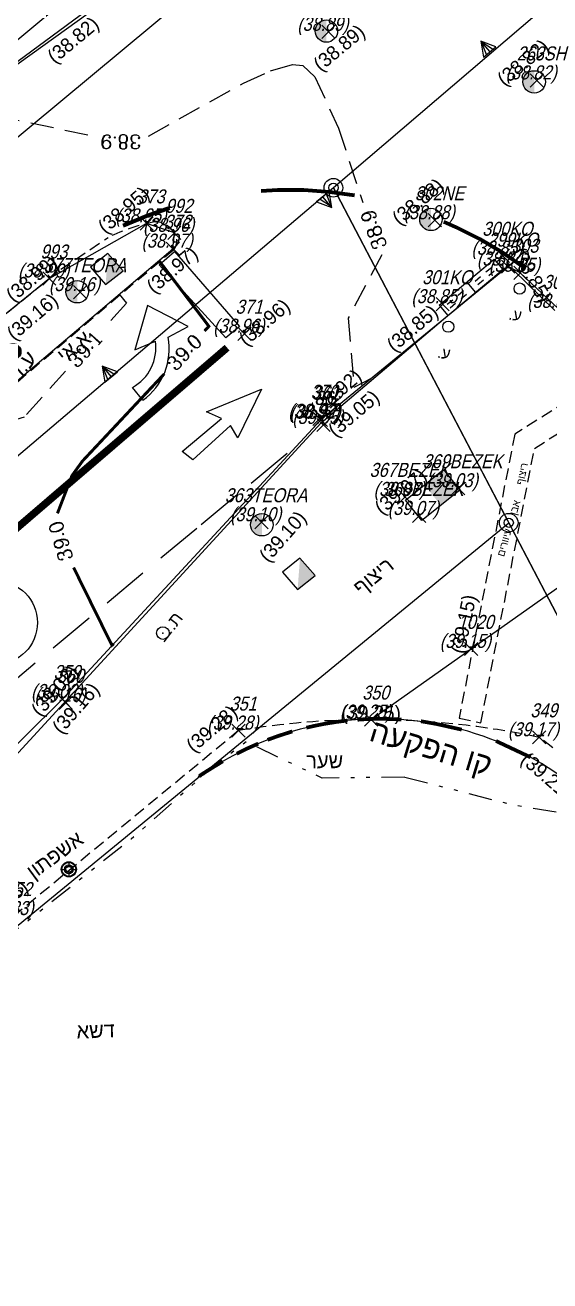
# Model space of a CAD drawing. Extents: x 190024 to 190266, y 665223 to 665488.
# Drawn here: x 190127.13 to 190141.16, y 665340.67 to 665374.28 of the extents above; entities that cross this region are included whole.
import ezdxf
from ezdxf.enums import TextEntityAlignment as Align

# ---------------------------------------------------------------- set-up
doc = ezdxf.new("R2010")
doc.units = 0
doc.header["$LTSCALE"] = 1.25
for name, pattern in [('dash2', [4, 2, -2]), ('DASHED', [0.75, 0.5, -0.25]), ('DASHEDX2', [1.5, 1, -0.5]), ('DIVIDE', [1.25, 0.5, -0.25, 0, -0.25, 0, -0.25]), ('HIDDEN', [0.375, 0.25, -0.125])]:
    doc.linetypes.add(name, pattern=pattern)
for name, color, linetype in [('C1603_0', 210, 'Continuous'), ('C1610_0', 210, 'Continuous'), ('C1660', 90, 'Continuous'), ('CTEXT', 1, 'Continuous'), ('CTR', 7, 'Continuous'), ('CTRINDEX', 1, 'Continuous'), ('DIS104', 7, 'Continuous'), ('KAV HFKAA', 170, 'Continuous'), ('M2204', 9, 'Continuous'), ('M2408', 41, 'DASHEDX2'), ('M2519', 254, 'Continuous'), ('M4001', 80, 'Continuous'), ('M4402', 101, 'Continuous'), ('M4804', 4, 'Continuous'), ('M4903', 70, 'Continuous'), ('M5232', 7, 'Continuous'), ('PNT', 1, 'Continuous'), ('PNTDESC', 3, 'Continuous'), ('PNTELEV', 5, 'Continuous'), ('PNTNO', 7, 'Continuous'), ('PT_PNTSNO', 7, 'Continuous')]:
    doc.layers.add(name, color=color, linetype=linetype)
for name, color, linetype, lineweight in [('M1000', 7, 'Continuous', 35), ('M1502', 1, 'Continuous', 20), ('M2417', 70, 'HIDDEN', 25), ('M2442', 2, 'Continuous', 25), ('M2603', 100, 'Continuous', 25), ('M5207', 7, 'Continuous', 25)]:
    doc.layers.add(name, color=color, linetype=linetype, lineweight=lineweight)
doc.styles.add('HANIT_TEXT', font='hebtxt')
doc.styles.add('hebtxt', font='hebtxt')
doc.styles.add('ROMANC', font='romanc.shx')
doc.styles.get("Standard").update_dxf_attribs({"font": 'hebtxt.shx'})

# ---------------------------------------------------------------- blocks, each defined once
blk = doc.blocks.new('SPT10')
at = {"color": 0, "linetype": 'Continuous'}
for p, q in [((-0.354, -0.354), (0.354, 0.354)), ((0.354, -0.354), (-0.354, 0.354))]:
    blk.add_line(p, q, dxfattribs=at)
blk = doc.blocks.new('SRVPNO0')
at = {"layer": 'PNTDESC', "oblique": 15, "width": 0.86}
blk.add_attdef('DESC2', text='', height=1, dxfattribs=at).set_placement((-2.492, -0.812), align=Align.MIDDLE_LEFT)
at = {"layer": 'PNTELEV', "oblique": 15, "width": 0.86}
blk.add_attdef('ELEV2', (-2.235, 0.075), '', height=1, dxfattribs=at)
at = {"layer": 'PNTNO', "oblique": 15, "width": 0.86}
blk.add_attdef('PT#', text='', height=1, dxfattribs=at).set_placement((0.321, 1.429), align=Align.CENTER)
blk = doc.blocks.new('C1650_PLT')
for p, q in [((0, 1.41), (0, 0.06)), ((-0.04, 1.34), (-0.45, 0.05)), ((0.04, 1.32), (0.42, 0.06))]:
    blk.add_line(p, q)
blk.add_lwpolyline([(0.87, 0), (0, 1.5), (-0.87, 0)], close=True)
blk = doc.blocks.new('SPT67')
at = {"linetype": 'ByBlock'}
blk.add_hatch(color=0, dxfattribs=at).paths.add_polyline_path([(0.2, 0), (-0.2, 0, 1)])
at = {"color": 0, "linetype": 'Continuous'}
blk.add_circle((0, 0), 0.2, dxfattribs=at)
blk = doc.blocks.new('SPT26')
at = {"color": 0, "linetype": 'Continuous'}
for radius in [0.5, 0.25]:
    blk.add_circle((0, 0), radius, dxfattribs=at)
blk = doc.blocks.new('M5232_E')
blk.add_circle((0, 0), 0.8)
at = {"style": 'HANIT_TEXT'}
blk.add_attdef('NAME', text='', height=1.6, dxfattribs=at).set_placement((0, 0.5), align=Align.BOTTOM_CENTER)
for tag, p in [('HEIGHT', (0, -1)), ('MARK', (0, -3))]:
    blk.add_attdef(tag, text='', height=1.6, dxfattribs=at).set_placement(p, align=Align.TOP_CENTER)
blk = doc.blocks.new('M4402_E')
for radius in [0.5, 0.45, 0.4, 0.35, 0.3]:
    blk.add_circle((0, 0), radius)
at = {"style": 'hebtxt'}
for tag, p in [('NAME', (0, -1)), ('HEIGHT', (0, -2.5))]:
    blk.add_attdef(tag, text='', height=1, dxfattribs=at).set_placement(p, align=Align.TOP_CENTER)
blk.add_attdef('DESC', text='', height=1, dxfattribs=at).set_placement((-1, -4), align=Align.TOP_RIGHT)
blk.add_attdef('MARK', text='', height=1, dxfattribs=at).set_placement((0, -4), align=Align.TOP_LEFT)
at = {"style": 'hebtxt', "flags": 1}
for tag, p in [('OWNER', (0, -5.5)), ('TYPE', (0, -7))]:
    blk.add_attdef(tag, text='', height=1, dxfattribs=at).set_placement(p, align=Align.TOP_CENTER)
blk = doc.blocks.new('SPT33')
at = {"color": 0, "linetype": 'Continuous'}
for p, q in [((-0.539, 0), (-0.316, 0)), ((0, 0.316), (0, 0.539)), ((0.316, 0), (0.539, 0)), ((0, -0.539), (0, -0.316))]:
    blk.add_line(p, q, dxfattribs=at)
at = {"color": 0, "linetype": 'Continuous', "flags": 128}
for points in [[(-0.052, 0.262, 0.28741), (-0.199, 0.066, 0.143912), (-0.166, -0.159, 0.209199), (-0.051, -0.26, 0.111553), (0.047, -0.262, 0.242184), (0.178, -0.137, 0.149576), (0.197, 0.074, 0.263185), (0.053, 0.262, 0.156348)], [(-0.044, 0.239, 0.287362), (-0.174, 0.063, 0.144394), (-0.143, -0.149, 0.207643), (-0.045, -0.237, 0.109155), (0.041, -0.238, 0.241743), (0.155, -0.129, 0.150702), (0.173, 0.07, 0.262797), (0.044, 0.239, 0.153111)]]:
    blk.add_lwpolyline(points, format="xyb", close=True, dxfattribs=at)
at = {"color": 0, "linetype": 'Continuous'}
for radius in [0.539, 0.5, 0.316]:
    blk.add_circle((0, 0), radius, dxfattribs=at)
blk = doc.blocks.new('M2442_E')
blk.add_line((-0.5, -0.5), (0.5, -0.5))
blk.add_circle((0, 0), 0.5)
blk.add_point((0, 0))
at = {"style": 'hebtxt'}
for tag, p in [('NAME', (0, -1)), ('HEIGHT', (0, -2.5))]:
    blk.add_attdef(tag, text='', height=1, dxfattribs=at).set_placement(p, align=Align.TOP_CENTER)
blk.add_attdef('DESC', text='', height=1, dxfattribs=at).set_placement((-1, -4), align=Align.TOP_RIGHT)
blk.add_attdef('MARK', text='', height=1, dxfattribs=at).set_placement((0, -4), align=Align.TOP_LEFT)

msp = doc.modelspace()

# ---------------------------------------------------------------- hatches: boundary and pattern name
at = {"layer": 'M4001'}
for points in [[(190129.751, 665367.709), (190129.346, 665368.174), (190129.283, 665367.337)], [(190138.32, 665362.386), (190137.809, 665361.976), (190138.247, 665361.43), (190138.758, 665361.84)], [(190134.885, 665359.552), (190134.48, 665360.017), (190134.417, 665359.18)]]:
    msp.add_hatch(color=256, dxfattribs=at).paths.add_polyline_path(points)

# ---------------------------------------------------------------- linework, layer by layer
at = {"layer": 'C1603_0'}
for p, q in [((190104.35, 665355.07), (190166.33, 665406.75)), ((190105.293, 665353.251), (190167.31, 665404.95)), ((190135.373, 665369.929), (190140.061, 665360.966)), ((190112.616, 665338.447), (190140.061, 665360.966)), ((190140.061, 665360.966), (190155.886, 665330.713))]:
    msp.add_line(p, q, dxfattribs=at)
for points in [[(190170.135, 665399.661), (190135.373, 665369.929)], [(190135.373, 665369.929), (190108.32, 665346.93), (190077.327, 665320.5), (190071.426, 665315.468), (190054.362, 665301.439), (190046.361, 665294.861)]]:
    msp.add_lwpolyline(points, dxfattribs=at)
at = {"layer": 'C1603_0', "flags": 128}
msp.add_lwpolyline([(190186.08, 665272.993), (190135.373, 665369.929)], dxfattribs=at)
at = {"layer": 'C1603_0'}
msp.add_circle((190126.351, 665358.291), 1.11, dxfattribs=at)
msp.add_arc((190136.627, 665347.344), 8.371, 30.9552, 125.5655, dxfattribs=at)
at = {"layer": 'CTR', "linetype": 'DASHED'}
for points, elevation in [([(190130.433, 665371.314), (190132.971, 665372.733), (190133.696, 665373.063), (190134.284, 665373.226), (190134.558, 665373.205), (190134.881, 665372.9), (190135.506, 665371.528), (190136.162, 665369.539)], 38.9), ([(190124.669, 665371.667), (190126.361, 665371.862), (190128.919, 665371.323)], 38.9), ([(190136.668, 665368.139), (190135.769, 665366.436), (190135.926, 665364.595), (190136.411, 665364.843)], 38.9), ([(190129.641, 665367.079), (190129.843, 665366.84), (190129.262, 665366.194)], 39.1), ([(190128.209, 665365.022), (190127.101, 665363.789), (190126.902, 665363.725), (190126.706, 665364.593)], 39.1)]:
    msp.add_lwpolyline(points, dxfattribs=dict(at, elevation=elevation))
at = {"layer": 'CTRINDEX', "const_width": 0.08, "elevation": 39}
for points in [[(190130.708, 665367.983), (190132.044, 665366.222), (190131.927, 665366.097)], [(190130.85, 665364.948), (190128.664, 665362.615), (190128.381, 665362.222), (190127.994, 665361.215)], [(190128.426, 665359.766), (190129.451, 665357.684), (190129.495, 665357.725)]]:
    msp.add_lwpolyline(points, dxfattribs=at)
at = {"layer": 'DIS104'}
msp.add_polyline3d([(190136.383, 665355.694, 39.25), (190144.466, 665361.414, 38.96)], dxfattribs=at)
at = {"layer": 'KAV HFKAA', "linetype": 'dash2', "const_width": 0.1}
for points in [[(190135.754, 665355.67), (190135.754, 665355.67), (190135.658, 665355.659), (190135.539, 665355.644), (190135.442, 665355.631), (190135.131, 665355.581), (190134.863, 665355.527), (190134.652, 665355.479)], [(190137.193, 665355.696), (190137.037, 665355.705), (190136.884, 665355.711), (190136.724, 665355.715), (190136.594, 665355.715), (190136.443, 665355.713), (190136.333, 665355.71), (190136.116, 665355.7), (190136.016, 665355.691)], [(190138.805, 665355.427), (190138.124, 665355.58), (190137.713, 665355.652)], [(190134.276, 665355.379), (190133.908, 665355.261), (190133.612, 665355.154)], [(190133.364, 665355.053), (190133.061, 665354.918), (190132.789, 665354.784)], [(190140.649, 665354.686), (190140.649, 665354.686), (190139.721, 665355.123)]]:
    msp.add_lwpolyline(points, dxfattribs=at)
at = {"layer": 'KAV HFKAA', "linetype": 'dash2'}
for points in [[(190137.193, 665355.696, 0.1, 0.1, 0), (190137.193, 665355.696, 0, 0, 0)], [(190132.416, 665354.579, 0.1, 0.1, 0), (190132.116, 665354.396, 0.1, 0.1, 0), (190131.844, 665354.224, 0.1, 0.1, 0), (190131.785, 665354.176, 0, 0, 0)]]:
    msp.add_lwpolyline(points, format="xyseb", dxfattribs=at)
at = {"layer": 'M2204', "linetype": 'Continuous'}
for points in [[(190108.764, 665360.026), (190114.674, 665364.349), (190121.043, 665369.022), (190129.151, 665374.84)], [(190140.185, 665367.735), (190141.298, 665366.647)], [(190090.621, 665326.076), (190092.474, 665327.703), (190103.285, 665335.092), (190109.843, 665339.723), (190115.406, 665344.465), (190124.351, 665351.983), (190135.046, 665363.638), (190138.432, 665366.511)]]:
    msp.add_lwpolyline(points, dxfattribs=at)
at = {"layer": 'M2204', "linetype": 'HIDDEN'}
for points in [[(190084.301, 665332.058), (190092.026, 665338.332), (190100.14, 665344.942), (190111.371, 665354.199), (190128.085, 665367.748), (190129.353, 665368.602)], [(190131.096, 665368.263), (190122.671, 665361.132), (190111.911, 665352.004), (190104.923, 665346.227), (190101.811, 665343.712), (190099.527, 665341.84), (190094.883, 665338.075), (190087.909, 665332.428), (190085.53, 665330.519)]]:
    msp.add_lwpolyline(points, dxfattribs=at)
for centre, radius, start, end in [((190131.499, 665364.245), 4.857, 100.2035, 116.2236), ((190130.565, 665368.373), 0.657, 32.0755, 83.5405), ((190130.811, 665368.509), 0.376, 319.1692, 34.413)]:
    msp.add_arc(centre, radius, start, end, dxfattribs=at)
at = {"layer": 'M2204', "linetype": 'Continuous'}
msp.add_arc((190140.04, 665367.575), 0.216, 47.6802, 128.1202, dxfattribs=at)
at = {"layer": 'M2408'}
msp.add_lwpolyline([(190098.261, 665333.033), (190122.124, 665352.811), (190131.836, 665360.919), (190133.173, 665362.028), (190134.261, 665362.931)], dxfattribs=at)
at = {"layer": 'M2417', "linetype": 'HIDDEN'}
for points in [[(190142.285, 665365.113), (190141.801, 665364.811), (190142.005, 665364.458), (190140.223, 665363.337), (190138.734, 665355.73), (190139.314, 665355.613), (190140.752, 665362.954), (190142.288, 665363.936), (190142.845, 665362.897), (190143.359, 665363.185)], [(190132.838, 665355.4), (190126.825, 665350.435), (190119.636, 665344.585), (190112.852, 665339.128), (190104.248, 665332.004), (190097.115, 665326.092), (190094.587, 665323.867)], [(190143.549, 665352.929), (190142.728, 665353.805), (190140.878, 665355.22)]]:
    msp.add_lwpolyline(points, dxfattribs=at)
for centre, radius, start, end in [((190136.35, 665334.573), 21.121, 89.9103, 99.5715), ((190136.361, 665333.934), 21.76, 78.0188, 89.9419)]:
    msp.add_arc(centre, radius, start, end, dxfattribs=at)
at = {"layer": 'M2519'}
for points in [[(190130.711, 665367.869), (190131.123, 665368.227), (190132.867, 665366.214), (190132.5, 665365.914), (190130.711, 665367.869)], [(190130.954, 665365.93), (190131.494, 665366.216), (190130.403, 665366.777), (190130.065, 665365.592), (190130.615, 665365.824)], [(190130.279, 665364.246), (190130.001, 665364.586)], [(190131.329, 665362.868), (190132.385, 665363.756), (190131.979, 665363.932), (190133.447, 665364.543), (190132.815, 665363.235), (190132.62, 665363.564), (190131.615, 665362.648), (190131.329, 665362.868)]]:
    msp.add_lwpolyline(points, dxfattribs=at)
at = {"layer": 'M2519', "linetype": 'dash2'}
msp.add_lwpolyline([(190121.727, 665356.374, 0.2, 0.2, 0), (190132.531, 665365.649, 0, 0, 0)], format="xyseb", dxfattribs=at)
at = {"layer": 'M2519', "linetype": 'dash2', "lineweight": 90}
msp.add_arc((190134.165, 665359.238), 10.633, 53.4677, 114.5147, dxfattribs=at)
at = {"layer": 'M2519'}
for centre, radius, start, end in [((190129.412, 665365.649), 1.215, 298.9825, 8.2798), ((190129.296, 665365.617), 1.687, 305.6114, 10.6976)]:
    msp.add_arc(centre, radius, start, end, dxfattribs=at)
at = {"layer": 'M2603', "linetype": 'DIVIDE', "flags": 128}
for points in [[(190137.287, 665354.158), (190135.075, 665354.129), (190133.043, 665355.097), (190132.176, 665354.449), (190129.962, 665352.496), (190127.705, 665350.706), (190125.428, 665348.9), (190118.78, 665343.24)], [(190137.287, 665354.158), (190140.097, 665353.432), (190143.031, 665352.94)]]:
    msp.add_lwpolyline(points, dxfattribs=at)
at = {"layer": 'M4001'}
for points in [[(190129.751, 665367.709), (190129.346, 665368.174), (190128.878, 665367.801), (190129.283, 665367.337)], [(190138.32, 665362.386), (190138.758, 665361.84), (190137.736, 665361.021), (190137.298, 665361.567)], [(190134.885, 665359.552), (190134.48, 665360.017), (190134.012, 665359.644), (190134.417, 665359.18)]]:
    msp.add_lwpolyline(points, close=True, dxfattribs=at)
at = {"layer": 'M4903'}
for points in [[(190138.201, 665366.787), (190139.675, 665368.021)], [(190139.675, 665368.021), (190139.906, 665367.745)], [(190138.432, 665366.511), (190139.906, 665367.745)], [(190139.452, 665367.678), (190139.598, 665367.8)], [(190139.53, 665367.586), (190139.675, 665367.708)], [(190138.938, 665367.404), (190139.169, 665367.128)], [(190139.161, 665367.434), (190139.307, 665367.556)], [(190139.238, 665367.342), (190139.384, 665367.464)], [(190138.709, 665367.055), (190138.854, 665367.177)], [(190138.786, 665366.963), (190138.931, 665367.085)], [(190138.201, 665366.787), (190138.434, 665366.513)], [(190138.417, 665366.811), (190138.563, 665366.933)], [(190138.494, 665366.719), (190138.64, 665366.841)]]:
    msp.add_lwpolyline(points, dxfattribs=at)
at = {"layer": 'PNT'}
for p in [(190135.245, 665374.102, 38.888), (190140.816, 665372.802, 38.823), (190130.379, 665368.975, 38.948), (190138.089, 665369.06, 38.88), (190131.082, 665368.299, 38.965), (190139.903, 665368.109, 38.854), (190140.049, 665367.819, 38.839), (190140.372, 665367.655, 38.845), (190128.605, 665367.135, 39.156), (190138.296, 665366.813, 38.848), (190132.998, 665366.023, 38.957), (190135.005, 665363.747, 38.92), (190135.039, 665363.721, 38.923), (190135.111, 665363.581, 39.054), (190137.287, 665361.655, 39.073), (190138.707, 665361.886, 39.034), (190133.449, 665360.977, 39.101), (190137.665, 665361.144, 39.066), (190128.127, 665356.245, 39.019), (190128.217, 665356.144, 39.159), (190136.383, 665355.694, 39.25), (190132.838, 665355.4, 39.278), (190140.878, 665355.22, 39.169)]:
    msp.add_point(p, dxfattribs=at)
at = {"layer": 'PNT', "color": 5}
for p in [(190131.121, 665368.722, 38.96), (190127.778, 665367.5, 38.99), (190139.056, 665357.586, 39.15)]:
    msp.add_point(p, dxfattribs=at)
at = {"layer": 'PT_PNTSNO'}
for points in [[(190094.68, 665349.111, 39.255), (190101.68, 665354.897, 39.139), (190107.924, 665359.431, 39.07), (190115.077, 665364.659, 38.996), (190121.326, 665369.225, 38.94), (190126.006, 665372.644, 38.884), (190129.144, 665374.949, 38.825)], [(190079.472, 665328.185, 39.507), (190078.871, 665327.38, 39.524), (190078.916, 665326.525, 39.549), (190079.431, 665326.316, 39.554), (190080.602, 665326.789, 39.533), (190081.945, 665327.63, 39.53), (190085.484, 665330.572, 39.504), (190090.415, 665334.517, 39.447), (190097.312, 665340.048, 39.375), (190107.304, 665348.282, 39.267), (190117.291, 665356.568, 39.16), (190123.455, 665361.84, 39.055), (190131.082, 665368.299, 38.965), (190131.121, 665368.722, 38.96), (190130.379, 665368.975, 38.948), (190127.778, 665367.5, 38.99), (190123.952, 665364.398, 39.04), (190118.343, 665359.851, 39.084), (190105.933, 665349.745, 39.233), (190095.194, 665340.969, 39.356), (190087.464, 665334.606, 39.43), (190082.395, 665330.451, 39.469), (190079.472, 665328.185, 39.507)], [(190141.394, 665366.687, 38.842), (190140.372, 665367.655, 38.845), (190140.049, 665367.819, 38.839), (190135.039, 665363.721, 38.923), (190128.127, 665356.245, 39.019), (190123.965, 665352.121, 39.132), (190119.053, 665347.531, 39.17), (190111.262, 665341.003, 39.214), (190109.151, 665339.253, 39.247), (190102.097, 665334.36, 39.327), (190094.694, 665329.387, 39.426)]]:
    msp.add_polyline3d(points, dxfattribs=at)

# ---------------------------------------------------------------- block references
at = {"layer": 'C1610_0', "xscale": 0.5, "yscale": 0.5, "zscale": 0.5, "rotation": 90}
for p in [(190135.373, 665369.929), (190140.061, 665360.966)]:
    msp.add_blockref('SPT26', p, dxfattribs=at)
at = {"layer": 'C1660', "color": 5}
for p, xscale, yscale, zscale, rotation in [((190139.553, 665373.567), 0.2500000000026136, 0.2500000000026136, 0.2500000000026136, 39.9117832095739), ((190135.091, 665369.693, -38.875), 0.2500000000069689, 0.2500000000069689, 0.2500000000069689, 219.9159453348633), ((190129.431, 665364.868), 0.2500000000026136, 0.2500000000026136, 0.2500000000026136, 39.9117832095739)]:
    msp.add_blockref('C1650_PLT', p, dxfattribs=dict(at, xscale=xscale, yscale=yscale, zscale=zscale, rotation=rotation))
at = {"layer": 'M2442'}
ref = msp.add_blockref('M2442_E', (190130.813, 665358.012), dxfattribs=dict(at, xscale=0.3387013311512419, yscale=0.3387013311512419, zscale=0.1693506655771072, rotation=53.13010236160342))
ref.add_attrib('MARK', '.ת', dxfattribs={"layer": '0', "height": 0.3387, "rotation": 53.1301, "style": 'hebtxt'}).set_placement((190130.837, 665358.265), align=Align.TOP_LEFT)
at = {"layer": 'M4402'}
ref = msp.add_blockref('M4402_E', (190126.808, 665365.545), dxfattribs=dict(at, xscale=0.4224999999156241, yscale=0.4224999999156241, zscale=0.21125, rotation=43.88078977728779))
ref.add_attrib('MARK', 'ת.ע', dxfattribs={"layer": '0', "height": 0.4225, "rotation": 43.8808, "style": 'hebtxt'}).set_placement((190126.557, 665365), align=Align.TOP_LEFT)
at = {"layer": 'M4804', "xscale": 1.5, "yscale": 1.5, "zscale": 1.5, "rotation": 270}
for p in [(190135.186, 665374.125), (190140.743, 665372.764), (190137.983, 665369.084), (190128.523, 665367.146), (190133.46, 665360.911)]:
    msp.add_blockref('SPT67', p, dxfattribs=at)
at = {"layer": 'M5207', "xscale": 0.375, "yscale": 0.375, "zscale": 0.375, "rotation": 270}
msp.add_blockref('SPT33', (190128.299, 665351.687), dxfattribs=at)
at = {"layer": 'M5232', "ltscale": 0.2, "xscale": 0.1874999999992788, "yscale": 0.1874999999992788, "zscale": 0.1874999999992788, "rotation": 350.7324285883434}
for p in [(190140.353, 665367.233), (190138.446, 665366.211)]:
    msp.add_blockref('M5232_E', p, dxfattribs=at).add_auto_attribs({'MARK': '.ע'})
at = {"layer": 'PNT', "xscale": 0.375, "yscale": 0.375, "zscale": 0.375}
for p, values in [((190135.245, 665374.102, 38.888), {'PT#': '264SH', 'ELEV2': '(38.89)'}), ((190140.816, 665372.802, 38.823), {'PT#': '263SH', 'ELEV2': '(38.82)'}), ((190138.089, 665369.06, 38.88), {'PT#': '302NE', 'ELEV2': '(38.88)'}), ((190130.379, 665368.975, 38.948), {'PT#': '373', 'ELEV2': '(38.95)'}), ((190131.082, 665368.299, 38.965), {'PT#': '372', 'ELEV2': '(38.97)'}), ((190139.903, 665368.109, 38.854), {'PT#': '300KO', 'ELEV2': '(38.85)'}), ((190140.049, 665367.819, 38.839), {'PT#': '299KO', 'ELEV2': '(38.84)'}), ((190140.372, 665367.655, 38.845), {'PT#': '303', 'ELEV2': '(38.85)'}), ((190128.605, 665367.135, 39.156), {'PT#': '377TEORA', 'ELEV2': '(39.16)'}), ((190138.296, 665366.813, 38.848), {'PT#': '301KO', 'ELEV2': '(38.85)'}), ((190141.394, 665366.687, 38.842), {'PT#': '304M', 'ELEV2': '(38.84)'}), ((190132.998, 665366.023, 38.957), {'PT#': '371', 'ELEV2': '(38.96)'}), ((190135.005, 665363.747, 38.92), {'PT#': '370', 'ELEV2': '(38.92)'}), ((190135.039, 665363.721, 38.923), {'PT#': '361', 'ELEV2': '(38.92)'}), ((190135.111, 665363.581, 39.054), {'PT#': '362', 'ELEV2': '(39.05)'}), ((190138.707, 665361.886, 39.034), {'PT#': '369BEZEK', 'ELEV2': '(39.03)'}), ((190137.287, 665361.655, 39.073), {'PT#': '367BEZEK', 'ELEV2': '(39.07)'}), ((190137.665, 665361.144, 39.066), {'PT#': '368BEZEK', 'ELEV2': '(39.07)'}), ((190133.449, 665360.977, 39.101), {'PT#': '363TEORA', 'ELEV2': '(39.10)'}), ((190128.127, 665356.245, 39.019), {'PT#': '359', 'ELEV2': '(39.02)'}), ((190128.217, 665356.144, 39.159), {'PT#': '360', 'ELEV2': '(39.16)'}), ((190136.383, 665355.694, 39.25), {'PT#': '350', 'ELEV2': '(39.25)'}), ((190132.838, 665355.4, 39.278), {'PT#': '351', 'ELEV2': '(39.28)'}), ((190140.878, 665355.22, 39.169), {'PT#': '349', 'ELEV2': '(39.17)'}), ((190126.825, 665350.435, 39.326), {'PT#': '352', 'ELEV2': '(39.33)'})]:
    msp.add_blockref('SRVPNO0', p, dxfattribs=at).add_auto_attribs(values)
at = {"layer": 'PNT', "xscale": 0.5, "yscale": 0.5, "zscale": 0.5}
for p in [(190135.245, 665374.102, 38.888), (190140.816, 665372.802, 38.823), (190130.379, 665368.975, 38.948), (190138.089, 665369.06, 38.88), (190131.082, 665368.299, 38.965), (190139.903, 665368.109, 38.854), (190140.049, 665367.819, 38.839), (190140.372, 665367.655, 38.845), (190128.605, 665367.135, 39.156), (190138.296, 665366.813, 38.848), (190132.998, 665366.023, 38.957), (190135.005, 665363.747, 38.92), (190135.039, 665363.721, 38.923), (190135.111, 665363.581, 39.054), (190138.707, 665361.886, 39.034), (190137.287, 665361.655, 39.073), (190137.665, 665361.144, 39.066), (190133.449, 665360.977, 39.101), (190128.127, 665356.245, 39.019), (190128.217, 665356.144, 39.159), (190136.383, 665355.694, 39.25), (190132.838, 665355.4, 39.278), (190140.878, 665355.22, 39.169)]:
    msp.add_blockref('SPT10', p, dxfattribs=at)
at = {"layer": 'PNT', "color": 5, "xscale": 0.375, "yscale": 0.375, "zscale": 0.375}
for p, values in [((190131.121, 665368.722, 38.96), {'PT#': '992', 'ELEV2': '(38.96)'}), ((190127.778, 665367.5, 38.99), {'PT#': '993', 'ELEV2': '(38.99)'}), ((190139.056, 665357.586, 39.15), {'PT#': '1020', 'ELEV2': '(39.15)'})]:
    msp.add_blockref('SRVPNO0', p, dxfattribs=at).add_auto_attribs(values)
at = {"layer": 'PNT', "color": 5, "xscale": 0.5, "yscale": 0.5, "zscale": 0.5}
for p in [(190131.121, 665368.722, 38.96), (190127.778, 665367.5, 38.99), (190139.056, 665357.586, 39.15)]:
    msp.add_blockref('SPT10', p, dxfattribs=at)

# ---------------------------------------------------------------- texts
at = {"layer": 'CTEXT', "style": 'ROMANC'}
for s, rotation, p in [('38.9', 179.6696, (190129.69, 665371.161)), ('38.9', 109.8864, (190136.451, 665368.811)), ('39.1', 48.0643, (190128.735, 665365.608)), ('39.0', 46.8685, (190131.389, 665365.523)), ('39.0', 106.6295, (190128.079, 665360.473))]:
    msp.add_text(s, height=0.375, rotation=rotation, dxfattribs=at).set_placement(p, align=Align.MIDDLE_CENTER)
at = {"layer": 'KAV HFKAA', "style": 'hebtxt'}
msp.add_text('העקפה וק', height=0.6, rotation=343.1744, dxfattribs=at).set_placement((190136.297, 665355.144))
at = {"layer": 'M1000', "style": 'hebtxt'}
for s, height, rotation, p in [('יא.א', 0.4, 39.0742, (190128.187, 665365.224)), ('ףוציר', 0.2, 77.5651, (190140.452, 665361.962)), ('ןבא', 0.2, 74.1582, (190140.269, 665361.151)), ('םירוויע', 0.2, 74.1582, (190139.936, 665360.042)), ('ףוציר', 0.4, 39.0742, (190136.107, 665359.007)), ('רעש', 0.4, 0.0115, (190134.647, 665354.394)), ('אשד', 0.4, 1.7232, (190128.512, 665347.159))]:
    msp.add_text(s, height=height, rotation=rotation, dxfattribs=at).set_placement(p)
msp.add_text('ןותפשא', height=0.4, rotation=36.2303, dxfattribs=at).set_placement((190127.427, 665351.31), align=Align.BOTTOM_LEFT)
at = {"layer": 'M1502'}
for s, rotation, p in [('(38.82)', 39.8219, (190128.532, 665373.743, 38.821)), ('(38.89)', 39.8219, (190135.645, 665373.533, 38.888)), ('(38.82)', 39.8219, (190140.559, 665373.141, 38.823)), ('(38.88)', 39.8219, (190137.75, 665369.417, 38.88)), ('(38.95)', 40.4193, (190129.881, 665369.195, 77.896)), ('(38.97)', 40.4193, (190131.183, 665367.593, 38.965)), ('(38.85)', 298.5158, (190140.514, 665367.51, 38.845)), ('(38.99)', 40.4193, (190127.423, 665367.363, 39.084)), ('(39.16)', 40.4193, (190127.444, 665366.338, 39.156)), ('(38.96)', 40.4193, (190133.647, 665366.189, 38.957)), ('(38.85)', 40.4193, (190137.605, 665366.029, 38.848)), ('(38.92)', 40.4193, (190135.565, 665364.305, 38.923)), ('(39.05)', 40.4193, (190136.036, 665363.748, 39.054)), ('(39.07)', 38.3501, (190137.287, 665361.655, 39.073)), ('(39.10)', 48.8668, (190134.157, 665360.474, 78.174)), ('(39.15)', 78.2083, (190139.039, 665358.215, -39.169)), ('(39.02)', 48.8668, (190128.06, 665356.35, 39.019)), ('(39.16)', 48.8668, (190128.624, 665355.881, 39.159)), ('(39.28)', 40.4193, (190132.242, 665355.311, 39.278)), ('(39.21)', 318.9616, (190140.949, 665354.053, 0.01)), ('(39.33)', 40.4193, (190126.641, 665350.637, 39.326))]:
    msp.add_text(s, height=0.375, rotation=rotation, dxfattribs=at).set_placement(p, align=Align.CENTER)
msp.add_text('(39.25)', height=0.375, dxfattribs=at).set_placement((190136.383, 665355.694, 39.25), align=Align.CENTER)

doc.saveas('drawing.dxf')
